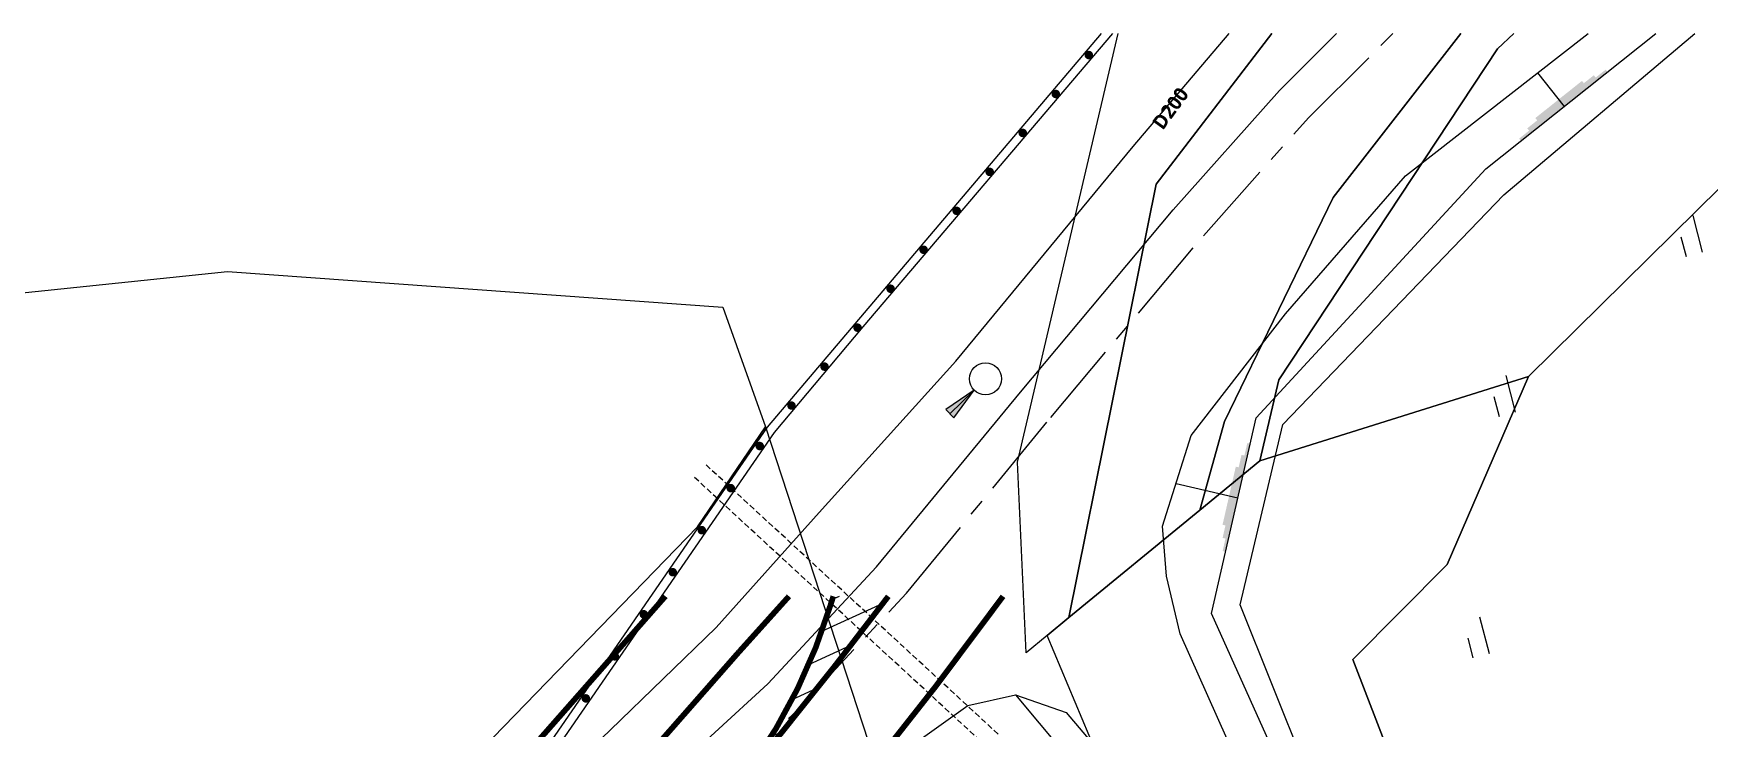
# Model space of a CAD drawing. Header units: millimetres. Extents: x 8000 to 190005487, y 8000 to 455456909.
# Drawn here: x 386411 to 445493, y 205113 to 229600 of the extents above; entities that cross this region are included whole.
import ezdxf
from ezdxf.enums import TextEntityAlignment as Align
from ezdxf.xclip import XClip

# ---------------------------------------------------------------- set-up
doc = ezdxf.new("R2010")
doc.units = ezdxf.units.MM
doc.header["$LTSCALE"] = 800
doc.header["$MEASUREMENT"] = 0
doc.header["$XCLIPFRAME"] = 0
for name, pattern in [('CENTER', [2, 1.25, -0.25, 0.25, -0.25]), ('DASHED', [3, 2, -1]), ('HIDDEN', [0.375, 0.25, -0.125]), ('오수', [0.9500000000000001, 0.5, -0.05, -0.4])]:
    doc.linetypes.add(name, pattern=pattern)
doc.layers.get('0').update_dxf_attribs({"linetype": 'CONTINUOUS'})
for name, color, linetype in [('0가스', 2, 'GAS_LINE'), ('0오수', 152, '오수'), ('1-CEN', 2, 'CENTER'), ('1-HY', 8, 'CONTINUOUS'), ('1-ROAD', 1, 'CONTINUOUS'), ('1-SIM', 8, 'CONTINUOUS'), ('1-물방향', 4, 'CONTINUOUS'), ('1-배수관', 134, 'HIDDEN'), ('1-옹벽', 4, 'CONTINUOUS'), ('1-지적선', 3, 'CONTINUOUS'), ('1-하수관로', 4, 'HIDDEN'), ('NR', 7, 'CONTINUOUS'), ('건축계획', 7, 'CONTINUOUS'), ('오수맨홀', 4, 'CONTINUOUS')]:
    doc.layers.add(name, color=color, linetype=linetype)
doc.styles.add('SH_대대리576', font='')
doc.styles.get("Standard").update_dxf_attribs({"font": 'SIMPLEX.shx'})
doc.styles.get('SH_대대리576').set_extended_font_data('NanumGothic', bold=True)
doc.linetypes.add('GAS_LINE', pattern='A,0.5,-0.2,["GAS",Standard,S=0.1,R=0,X=-0.1,Y=-0.05],-0.25', length=0.95)

# ---------------------------------------------------------------- blocks, each defined once
blk = doc.blocks.new('B')
at = {"layer": '1-하수관로', "linetype": 'Continuous'}
blk.add_hatch(color=256, dxfattribs=at).paths.add_polyline_path([(165952.8665290234, 361585.0960822526), (165953.6742500401, 361585.0960822526), (165953.2703895318, 361587.4833646846)])
for points in [[(165953.6742500401, 361585.0960822526), (165952.8665290234, 361585.0960822526), (165953.2703895318, 361587.4833646846), (165953.6742500401, 361585.0960822526)], [(165953.2703895318, 361587.4833646846), (165953.2703895318, 361585.0960822526)]]:
    blk.add_lwpolyline(points, dxfattribs=at)
blk = doc.blocks.new('A$C0C523BD5')
at = {"layer": '1-SIM', "color": 8}
for p, q in [((0.3944576354988385, 0.8915101256570779), (0.3944576354988385, 1.274165697395802e-06)), ((1.977459760382771e-06, 0.4800446797744371), (1.977459760382771e-06, 1.274165697395802e-06))]:
    blk.add_line(p, q, dxfattribs=at)
blk = doc.blocks.new('123123')
at = {"layer": '건축계획', "linetype": 'ByBlock'}
h = blk.add_hatch(dxfattribs=at)
h.set_pattern_fill('ANSI31,_O', scale=6999.999999999911, angle=159.6229533103126)
h.set_pattern_definition([(204.6229533103122, (-145302770.5929432, -463403555.9204984), (364.5643826011814, -795.4356108061826), [])])
edge = h.paths.add_edge_path()
edge.add_line((-48399.78146420605, 50924.72041766695), (-50338.58578820515, 50925.10236111161))
edge.add_arc((-36288.47045145882, 46299.49858246464), 14791.95562773597, 161.7773299748355, 163.0475527074326)
edge.add_arc((-69363.90088512935, 56377.84114979801), 19784.87327935327, 320.1531295128362, 343.05814017599516, ccw=False)
edge.add_arc((-175727.0479032965, 146779.7837344604), 159375.1107993895, 319.7015699164509, 323.0266766878789)
at = {"layer": '0가스', "linetype": 'GAS_LINE', "ltscale": 2}
blk.add_lwpolyline([(-116277.3673119703, 15581.79650695715), (-85943.4668764756, 25976.11504945997), (-74359.60622651316, 31079.22630615951), (-69412.52640648792, 34209.56496342737), (-65296.81692358945, 37018.34873141325), (-61362.9387816349, 40093.16119656758), (-56381.82081449078, 44412.21809794987), (-52642.01822521444, 47845.4899459749), (-48818.69179010158, 51957.79854961601), (-43744.73255625134, 58118.66788979725), (-38352.44943262171, 64545.19260609476), (-34606.72731500817, 68748.59211595368), (-30996.99310853425, 72348.10755518312), (-26541.10225855839, 75974.63121106185), (-12107.11416276405, 85106.5560090493)], dxfattribs=at)
at = {"layer": '1-CEN', "ltscale": 3}
blk.add_lwpolyline([(-104101.1561500803, 18274.22678932303), (-85433.43273494858, 24670.97303222958), (-73699.43742876593, 29840.22405674797), (-68643.41176121216, 33039.49982620566), (-64470.28975674044, 35887.46501837263), (-60472.70563735301, 39012.07158659864), (-55449.66473535076, 43367.47927126521), (-51654.42344416352, 46851.64582033665), (-47764.7441221769, 51035.32252517971), (-42668.13202205487, 57223.6972797605), (-37293.36711078184, 63629.34378488059), (-33588.96348501882, 67786.37623332627), (-30058.47338976571, 71306.8718926498), (-25722.08496589772, 74836.13590053387), (-19867.46352064982, 78540.1685217137)], dxfattribs=at)
at = {"layer": '1-HY'}
for points in [[(-12299.82691296889, 32631.68559300597), (-14689.88157503633, 34871.79467810947), (-21354.15276354086, 35391.96246166457), (-26659.27814300545, 36747.36893507827), (-30025.69445444038, 38903.22287681547), (-34280.45244099107, 44257.40670564515), (-37008.4780127448, 50317.49795625731), (-35433.59388734167, 57219.22767381254), (-27330.19741104823, 65988.418716777), (-17124.6806577784, 74117.06386667897)], [(-43916.55922222463, 47457.02279313887), (-41467.55527039059, 44531.59262909798), (-38974.61222693883, 40233.78993677942), (-37300.04909503553, 36882.00379842415), (-32258.1408521249, 31897.55024077685), (-30464.6105650817, 30917.6552922402), (-28395.87969333073, 30253.47641553264), (-18945.23336929455, 29382.39073181304), (-12105.32595027285, 27395.12361228326), (-9265.354522703215, 26096.39489217848), (-7075.448772441596, 26365.78373894049), (-410.2119502327405, 23604.23578514392), (5545.007129384205, 21369.48172306025), (9625.14922819985, 19741.95769759431), (15460.9865102265, 18455.7962705493)]]:
    blk.add_lwpolyline(points, dxfattribs=at)
blk.add_lwpolyline([(-16734.80253145564, 73488.33317939192), (-16376.44525401853, 59347.86023474287), (-13835.37995086703, 44924.26566644676), (-12404.39945961069, 38109.77993136412), (-14797.73346535722, 35217.77295741951), (-21103.97843624046, 35897.84594298457), (-26188.58556721732, 37181.27502987103), (-28989.7336626458, 39182.85699108941), (-33721.85139883542, 44940.58594709716), (-36001.12529318826, 50621.40506530227), (-34492.42071745126, 56974.95310641208), (-26699.15904876776, 65075.1610394757)], close=True, dxfattribs=at)
at = {"layer": '1-ROAD'}
for points in [[(-106436.1773167723, 25543.17314703553), (-96325.90084376791, 28079.12260323472), (-93847.33542939322, 28177.11998414306), (-87427.31754448079, 27563.24348402303), (-83577.72314464906, 29369.77606241382), (-78643.51079184236, 31701.17423891812), (-73828.3854166898, 34409.72396553564), (-69593.02636345383, 37054.83071010665), (-64829.54564721603, 40091.98784565751), (-61801.90139269363, 42767.12733105628), (-58203.41985124256, 46209.25103550917), (-54473.14537273208, 49831.48754270189), (-50835.07875682879, 53882.32959101896), (-46022.58756005997, 59206.97967136768), (-39764.01134885056, 66772.36001927429), (-36220.77997148456, 70941.07605764689), (-31122.69543632772, 75428.71631421766), (-26739.98769777874, 78392.34835575428), (-21749.79440721869, 81575.67914087768)], [(-47722.35213945527, 45565.80591790343), (-45596.39856955083, 47074.47898341797), (-43916.55922222463, 47457.02279313887), (-42133.44647913519, 46829.92874422949), (-40953.23626827868, 45445.18593532592)], [(-35474.87164031668, 43701.82162999851), (-38107.73317214847, 49601.18881281931), (-38107.73317214847, 49601.18881281931), (-38597.20364968944, 51631.38182128791), (-38729.85630566441, 53399.16667043208), (-37722.59302668739, 56588.84450455173), (-34395.02310458757, 60879.04361567239), (-30166.64362997189, 65737.09055052057), (-23514.19676522398, 70921.78299190057)]]:
    blk.add_lwpolyline(points, dxfattribs=at)
at = {"layer": '1-배수관'}
for points in [[(-44527.49677062407, 46068.9708789523), (-54887.81677151239, 55612.53476478881)], [(-44934.00904489076, 45627.66852085013), (-55230.80639273394, 55112.71756448457)]]:
    blk.add_lwpolyline(points, dxfattribs=at)
at = {"layer": '1-옹벽', "linetype": 'Continuous'}
for p, q in [((-52883.05933446065, 57085.86590065877), (-52883.05933446065, 57085.86590065877)), ((-52658.45106930844, 56883.11778875103), (-52658.45106930844, 56883.11778875103))]:
    blk.add_line(p, q, dxfattribs=at)
blk.add_lwpolyline([(-37660.99847678188, 78654.35134490312), (-37683.84494787175, 76417.0922989361), (-37835.56735194707, 74943.02129917138), (-38695.56130666751, 73141.50654823415), (-39533.25630482985, 71884.2571338159), (-49298.77715890203, 60419.0348314445), (-52419.99252080126, 56700.46041849488), (-62004.97701208293, 42796.81390730978), (-62251.97187242284, 42967.08879941667), (-52658.45106930844, 56883.11778875103), (-39773.25527648907, 72065.0995013467), (-38957.08012118563, 73290.05099063052), (-38128.67361667426, 75025.396372015), (-37983.68774706451, 76434.01804064517), (-37960.98283589305, 78657.41472897702)], dxfattribs=at)
at = {"layer": '1-옹벽', "linetype": 'Continuous', "const_width": 150}
for points in [[(-41404.26907738205, 69978.11538933369, 1), (-41259.12929593259, 70015.98944261856, 1)], [(-42569.01317635644, 68605.75567577081, 1), (-42423.87339513749, 68643.62972899561, 1)], [(-43733.75727521023, 67233.39596174634, 1), (-43588.61749399127, 67271.27001497115, 1)], [(-44898.50137418462, 65861.03624818334, 1), (-44753.3615931957, 65898.91030134773, 1)], [(-46063.24547338905, 64488.67653456039, 1), (-45918.10569193913, 64526.55058784527, 1)], [(-47227.98957224283, 63116.31682053593, 1), (-47082.84979102341, 63154.19087376085, 1)], [(-48392.73367121676, 61743.95710697293, 1), (-48247.59388999781, 61781.83116019738, 1)], [(-49557.47777013062, 60371.59739317908, 1), (-49412.33798914216, 60409.47144634346, 1)], [(-50722.22186933551, 58999.23767955613, 1), (-50577.08208788605, 59037.111732841, 1)], [(-51886.96596830944, 57626.87796599313, 1), (-51741.82618709095, 57664.75201921759, 1)], [(-53006.20016509062, 56200.73679819633, 1), (-52861.0603836407, 56238.61085148167, 1)], [(-54027.8495168495, 54718.76763466257, 1), (-53882.70973563008, 54756.64168788737, 1)], [(-55049.49886889989, 53236.79847130016, 1), (-54904.35908768, 53274.6725245245, 1)], [(-56071.14822094934, 51754.82930793683, 1), (-55926.00843972992, 51792.70336116164, 1)], [(-57092.79757293873, 50272.86014434334, 1), (-56947.6577914888, 50310.73419762822, 1)], [(-58114.44692469761, 48790.89098080958, 1), (-57969.30714370916, 48828.76503397443, 1)], [(-59136.09627691843, 47308.92181715567, 1), (-58990.9564954685, 47346.79587044101, 1)]]:
    blk.add_lwpolyline(points, format="xyb", close=True, dxfattribs=at)
at = {"layer": '1-지적선', "color": 8}
for points in [[(-5168.929405597039, 73742.23393186007, 0), (-15679.82190718176, 68674.08448402432, 0), (-25831.90883431584, 58666.48582027806, 0), (-35299.6134098121, 55699.82607043092, 0), (-34627.96206035838, 58551.82264560019, 0), (-26923.22827668861, 70215.12737998972, 0), (-21947.91750010522, 74872.25983178488, 0)], [(-25831.90883431584, 58666.48582027806, 0), (-15679.82190718176, 68674.08448402432, 0), (-5168.929405597039, 73742.23393186007, 0), (19234.36484373361, 79593.50129718927, 0), (21575.66559905373, 81247.24879110069, 0), (26128.23457367485, 84462.93670060288, 0), (27912.27223697724, 80442.1144444074, 0), (28561.56779288873, 78979.67221244483, 0), (51738.74005320761, 26759.76061745465, 0), (43252.07095593354, 24390.15144344186, 0), (27155.11613157205, 24530.31340355333, 0), (12949.5340313185, 26135.50410654047, 0), (337.8996371165849, 32444.56892650807, 0), (-24999.88529242575, 39402.38143342186, 0), (-29789.85078846244, 42906.48339352256, 0), (-32025.05582323205, 48699.82081267983, 0), (-28702.59059649706, 52047.18168613524, 0), (-25831.90883431584, 58666.48582027806, 0)], [(5356.074876939412, 83100.9677057023, 0), (-7635.210254804231, 81015.16723118909, 0), (-21947.91750010522, 74872.25983178488, 0), (-26923.22827668861, 70215.12737998972, 0), (-34627.96206035838, 58551.82264560019, 0), (-35299.6134098121, 55699.82607043092, 0), (-37419.07102432661, 53960.31366147392, 0), (-36553.49560360704, 57083.04711020458, 0), (-32715.24875759194, 64972.82037347904, 0), (-26972.56678314973, 72348.8039514923, 0), (-22305.3991317288, 76143.1775641382, 0), (-23548.15008803504, 81163.04171176255, 0), (-7597.812670035753, 83889.75057843956, 0), (5356.074876939412, 83100.9677057023, 0)], [(-23548.15008803504, 81163.04171176255, 0), (-22305.3991317288, 76143.1775641382, 0), (-26972.56678314973, 72348.8039514923, 0), (-32715.24875759194, 64972.82037347904, 0), (-36553.49560360704, 57083.04711020458, 0), (-37419.07102432661, 53960.31366147392, 0), (-42034.15609548334, 50172.29653065209, 0), (-38955.06908768415, 65446.6581602497, 0), (-30172.22398876213, 76875.58501137362, 0), (-25224.12609580159, 80876.58679129451, 0), (-23548.15008803504, 81163.04171176255, 0)], [(-38173.58192756539, 79771.11193074309, 0), (-29464.42361543514, 80151.44270561857, 0), (-25224.12609580159, 80876.58679129451, 0), (-30172.22398876213, 76875.58501137362, 0), (-38955.06908768415, 65446.6581602497, 0), (-42034.15609548334, 50172.29653065209, 0), (-42797.81209396105, 49546.19149474462, 0), (-43543.42096626246, 48934.09721316223, 0), (-43844.13339134539, 55654.93414276128, 0), (-38173.58192756539, 79771.11193074309, 0)], [(-101174.4254760295, 31546.24041031522, 0), (-102639.3200360755, 33330.16555699205, 0), (-105874.3441951396, 35964.70530622161, 0), (-104453.0492644222, 40617.3249680833, 0), (-106749.6031610165, 47117.06051655312, 0), (-102574.8056080947, 48928.87601271179, 0), (-99708.41165233776, 47564.41176275013, 0), (-96630.92264331272, 42416.66376975994, 0), (-94187.80671834247, 45704.05127006408, 0), (-96647.98509118939, 55781.39230695344, 0), (-94544.04608901963, 58016.02911724465, 0), (-84931.70495598158, 60998.728388355, 0), (-71692.44628163707, 62367.92149347684, 0), (-54230.18532550707, 61118.55073078326, 0), (-52729.05547715817, 56894.71820825129, 0), (-55121.75388982007, 53374.51731842884, 0), (-68020.53724497277, 40094.35945173202, 0), (-88005.310817956, 30819.82171520614, 0), (-90567.80959928222, 36433.70495168364, 0), (-101174.4254760295, 31546.24041031522, 0)], [(164646.1599531188, 36998.66973317624, 0), (159471.0117578558, 37046.79412396846, 0), (133715.4104936682, 33447.02975387825, 0), (111992.5995652257, 34195.40557333094, 0), (72168.09399298998, 23245.16553364764, 0), (37249.44594853511, 19154.8966247004, 0), (12164.13656851323, 19719.30189452926, 0), (-6679.467824290972, 27295.90367116418, 0), (-31370.88654763065, 32014.36119759479, 0), (-38601.23049667152, 39563.34300860146, 0), (-42797.81209396105, 49546.19149474462, 0), (-42034.15609548334, 50172.29653065209, 0), (-37419.07102432661, 53960.31366147392, 0), (-35299.6134098121, 55699.82607043092, 0), (-25831.90883431584, 58666.48582027806, 0)], [(-25831.90883431584, 58666.48582027806, 0), (-28702.59059649706, 52047.18168613524, 0), (-32025.05582323205, 48699.82081267983, 0), (-29789.85078846244, 42906.48339352256, 0), (-24999.88529242575, 39402.38143342186, 0), (337.8996371165849, 32444.56892650807, 0), (12949.5340313185, 26135.50410654047, 0), (27155.11613157205, 24530.31340355333, 0), (43252.07095593354, 24390.15144344186, 0), (51738.74005320761, 26759.76061745465, 0), (85425.83665528335, 32916.01138587482, 0), (91556.38929580664, 35993.65745429299, 0), (114128.0794175258, 39992.43289798975, 0), (134615.2600045209, 39583.05215120839, 0), (141955.9252015213, 42067.00755852729, 0), (163092.8733017175, 42951.12703731586, 0)], [(-48738.62023740541, 44668.1182476189, 0), (-45804.45775110275, 38291.35947056988, 0), (-58326.44977886323, 24882.15782928257, 0), (-77217.18729874119, 15074.58621572412, 0), (-79156.17526376806, 15198.0028725781, 0), (-85404.62396564893, 21962.48820583429, 0), (-95163.70736683859, 27498.76467731164, 0), (-68020.53724497277, 40094.35945173202, 0), (-55121.75388982007, 53374.51731842884, 0), (-52729.05547715817, 56894.71820825129, 0), (-48738.62023740541, 44668.1182476189, 0)]]:
    blk.add_polyline3d(points, dxfattribs=at)
at = {"layer": 'NR', "color": 8, "linetype": 'Continuous'}
for p, q in [((-25511.58041965635, 69365.08962110849), (-24571.93354885606, 68185.36265478609)), ((-38257.10248748632, 54896.22548968287), (-36077.17944854964, 54398.79566701944))]:
    blk.add_line(p, q, dxfattribs=at)
for points in [[(-23046.63512307499, 69400.2555358014), (-26097.23197463574, 66970.46977377112), (-23112.05243203556, 69482.38698974089), (-26162.64928376582, 67052.60122741957)], [(-23464.04437641241, 69202.02709384647), (-25810.6573393289, 67332.96112308337), (-23529.46168537205, 69284.15854778583), (-25876.07464822894, 67415.09257679188)], [(-23881.4536299794, 69003.79865183146), (-25524.08270379156, 67695.4524724558), (-23946.87093893951, 69085.93010577047), (-25589.50001292164, 67777.58392610378)], [(-35643.36590578919, 56299.9284373913), (-36510.99299137061, 52497.66289687809), (-35745.73459332809, 56323.28762841714), (-36613.36167884897, 52521.02208767342)], [(-35845.84541099705, 55884.56468117144), (-36513.25086135045, 52959.7450346282), (-35948.21409876691, 55907.92387213733), (-36615.61954906024, 52983.10422536358)], [(-36048.3249162049, 55469.20092495205), (-36515.50873156171, 53421.82717231836), (-36150.69360368326, 55492.56011574739), (-36617.87741927151, 53445.18636305362)]]:
    blk.add_solid(points, dxfattribs=at)
at = {"layer": '건축계획', "linetype": 'ByBlock', "const_width": 199.999999999998, "flags": 128}
for points in [[(-56257.59238399472, 50926.26840233617, -0.09523249580770768), (-78972.01602186961, 31542.11228109582, -0.02188664148569528), (-86623.18602098385, 28091.45256000792), (-87495.12495322432, 27750.36342547811), (-93367.2364731608, 28247.83331452392), (-95246.06968354527, 27997.8837691095), (-109375.7538904194, 24551.36643172055)], [(-81035.48254655395, 23659.10880647926, 0.01358085170912824), (-76019.15069115581, 26031.6615421694, 0.08286211822145297), (-54173.87392665213, 43700.92150499404, 0.01450953337088587), (-48399.78146420605, 50924.72041766695, 0.01450953337088587)], [(-54173.87392665213, 43700.92150499404, 0.1002760509831016), (-50437.67242730455, 50612.50620356039, -0.005542448980669912), (-50338.5857882048, 50925.10236111167, -0.005542448980669912)]]:
    blk.add_lwpolyline(points, format="xyb", dxfattribs=at)
at = {"layer": '건축계획', "linetype": 'DASHED', "ltscale": 3, "const_width": 199.999999999998, "flags": 128}
for points in [[(-51901.05498074088, 50925.41016673087), (-53654.81577591691, 48977.35272750538, -0.09579343691966138), (-77436.4064563578, 28676.70738452242, -0.01366795991052541), (-82338.67133871512, 26363.31106818037)], [(-44355.13026156416, 50923.92362348118, -0.01830407733858562), (-51718.17453531595, 41571.77078630414, -0.01915492243346538), (-56409.19777174853, 36668.14884447074), (-56409.19777174853, 36668.14884447074, -0.01722523588349673), (-60937.32850999665, 32576.53093637584), (-60937.32850999665, 32576.53093637584, -0.03406821621740373), (-70666.12707802327, 25449.64028806728)]]:
    blk.add_lwpolyline(points, format="xyb", dxfattribs=at)
at = {"layer": '오수맨홀', "linetype": 'Continuous'}
blk.add_circle((-44974.94856947428, 58586.39402359084), 562.4999999999999, dxfattribs=at)
at = {"layer": '1-SIM', "xscale": 1500, "yscale": 1500, "zscale": 1500, "rotation": 14.62512501046145}
for p in [(-20279.15162077686, 62897.70979627513), (-26870.7658715588, 57264.11477847409), (-27790.9849761161, 48757.17728986742)]:
    blk.add_blockref('A$C0C523BD5', p, dxfattribs=at)
at = {"layer": '1-물방향', "xscale": -499.9999999538732, "yscale": 499.9999998807527, "zscale": 500, "rotation": 314.4158993628947}
blk.add_blockref('B', (-71110300.24153744, -185740826.7837452), dxfattribs=at)
at = {"layer": '0오수', "style": 'SH_대대리576'}
blk.add_text('D200', height=499.9999999999999, rotation=53.91100864374128, dxfattribs=at).set_placement((-38252.6755163623, 67970.89655537729), align=Align.CENTER)

msp = doc.modelspace()

# ---------------------------------------------------------------- block references
ref = msp.add_blockref('123123', (464944.9433038563, 158844.9393511165))
XClip(ref).set_block_clipping_path([(-120944.94330385607, -150844.93935111657), (163055.05669595813, 70755.0606488834)])

doc.saveas('drawing.dxf')
